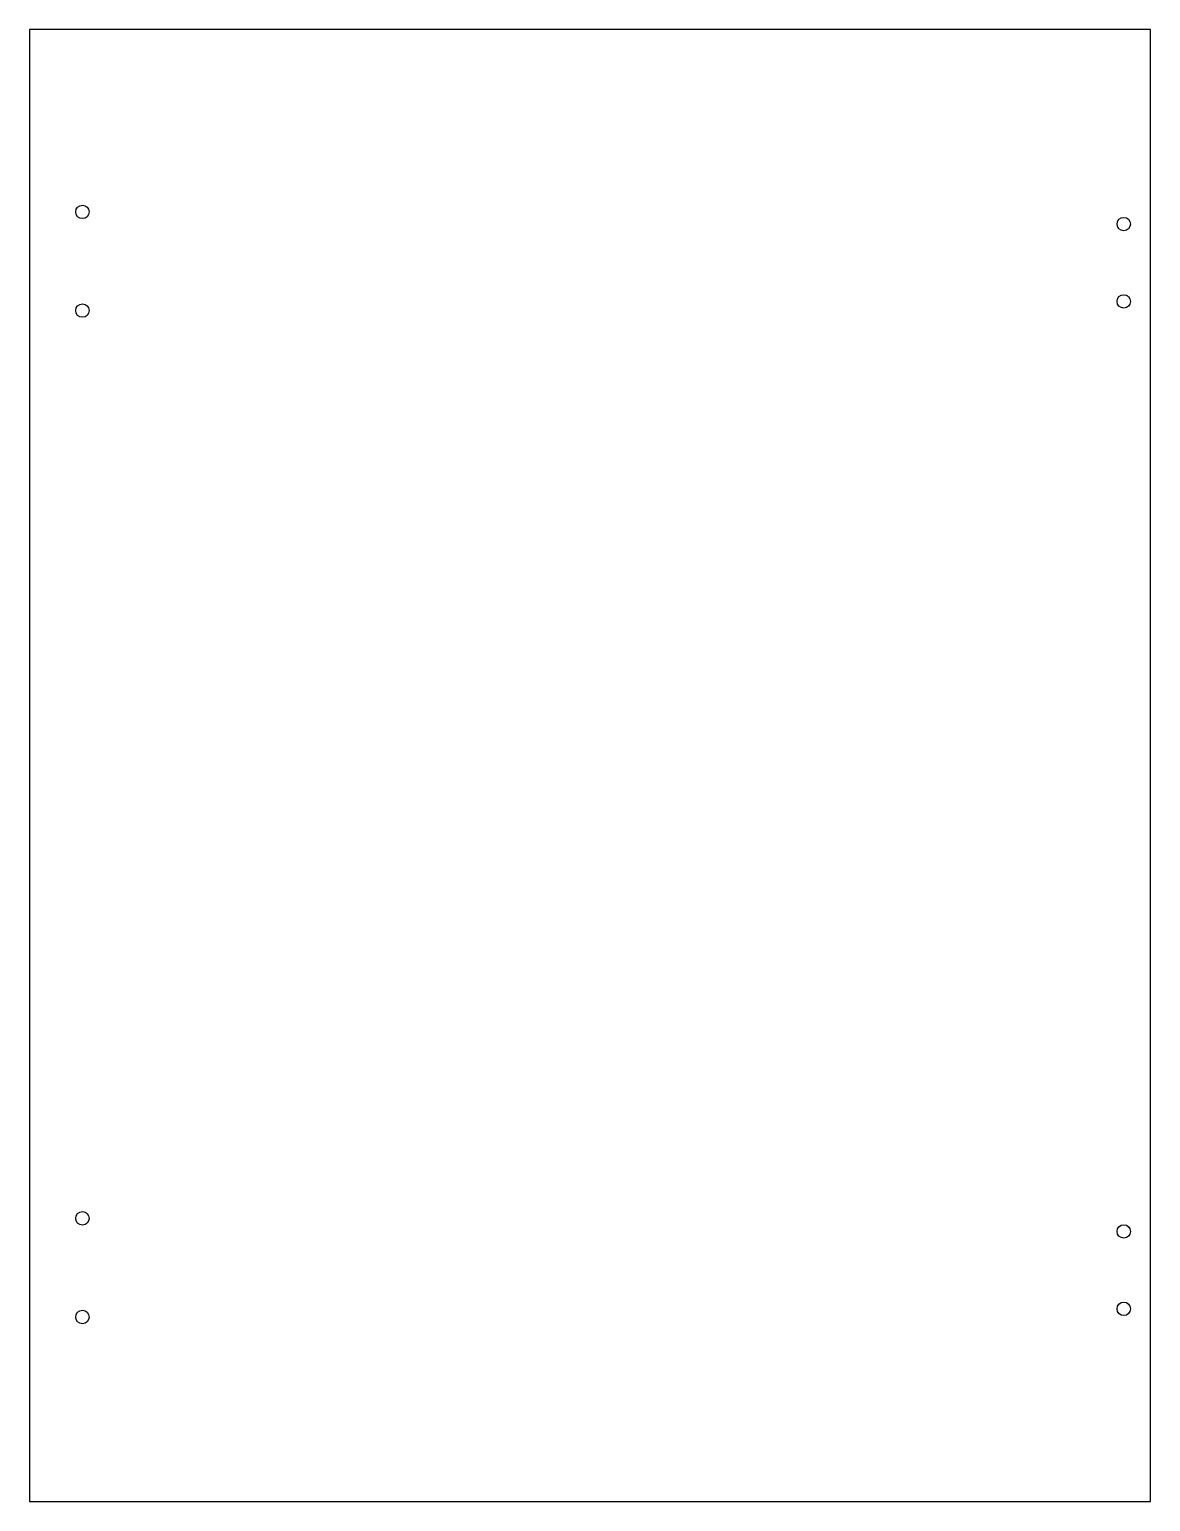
# Model space of a CAD drawing. Header units: millimetres. Extents: x 13 to 297, y 13 to 386.
import ezdxf

# ---------------------------------------------------------------- set-up
doc = ezdxf.new("R2010")
doc.units = ezdxf.units.MM
doc.layers.get('0').update_dxf_attribs({"linetype": 'CONTINUOUS'})

msp = doc.modelspace()

# ---------------------------------------------------------------- linework, layer by layer
msp.add_lwpolyline([(296.88, 13.24), (296.88, 386.24), (12.88, 386.24), (12.88, 13.24)], close=True)
for centre in [(26.3, 340), (290.09, 336.93), (290.09, 317.33), (26.3, 315), (26.3, 85), (290.09, 81.67), (290.09, 62.07), (26.3, 60)]:
    msp.add_circle(centre, 1.7)

doc.saveas('drawing.dxf')
